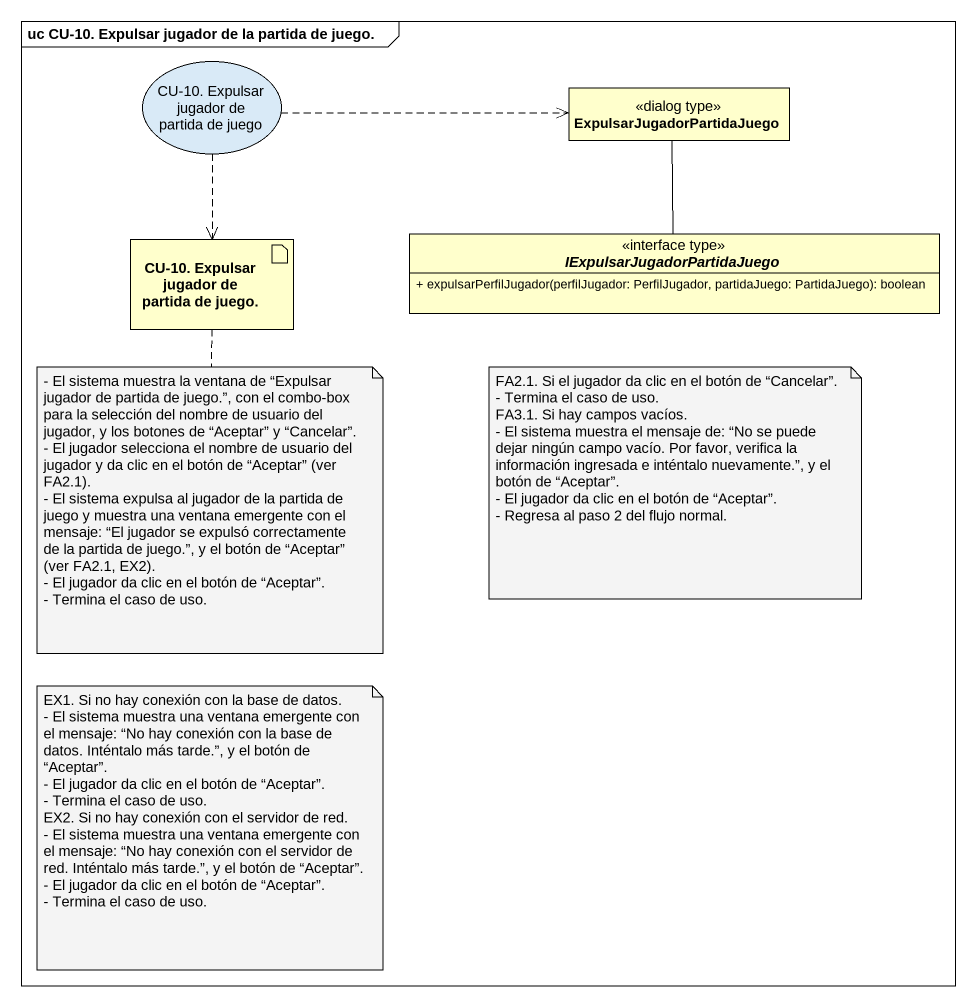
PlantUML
@startuml
mainframe uc CU-10. Expulsar jugador de la partida de juego.
allowmixing
hide circle
hide empty members
skinparam classAttributeIconSize 0
usecase "CU-10. Expulsar jugador de partida de juego" as CU_10_Expulsar_jugador_de
class ExpulsarJugadorPartidaJuego <<dialog type>>
artifact "CU-10. Expulsar jugador de partida de juego." as CU_10_Expulsar_jugador_de_2
interface IExpulsarJugadorPartidaJuego <<interface type>> {
  + expulsarPerfilJugador(perfilJugador: PerfilJugador, partidaJuego: PartidaJuego): boolean
}
CU_10_Expulsar_jugador_de .right.> ExpulsarJugadorPartidaJuego
CU_10_Expulsar_jugador_de ..> CU_10_Expulsar_jugador_de_2
ExpulsarJugadorPartidaJuego -- IExpulsarJugadorPartidaJuego
note bottom of CU_10_Expulsar_jugador_de_2
  - El sistema muestra la ventana de “Expulsar jugador de partida de juego.”, con el combo-box para la selección del nombre de usuario del jugador, y los botones de “Aceptar” y “Cancelar”.
  - El jugador selecciona el nombre de usuario del jugador y da clic en el botón de “Aceptar” (ver FA2.1).
  - El sistema expulsa al jugador de la partida de juego y muestra una ventana emergente con el mensaje: “El jugador se expulsó correctamente de la partida de juego.”, y el botón de “Aceptar” (ver FA2.1, EX2).
  - El jugador da clic en el botón de “Aceptar”.
  - Termina el caso de uso.
end note
note as N2
  FA2.1. Si el jugador da clic en el botón de “Cancelar”.
  - Termina el caso de uso.
  FA3.1. Si hay campos vacíos.
  - El sistema muestra el mensaje de: “No se puede dejar ningún campo vacío. Por favor, verifica la información ingresada e inténtalo nuevamente.”, y el botón de “Aceptar”.
  - El jugador da clic en el botón de “Aceptar”.
  - Regresa al paso 2 del flujo normal.
end note
note as N3
  EX1. Si no hay conexión con la base de datos.
  - El sistema muestra una ventana emergente con el mensaje: “No hay conexión con la base de datos. Inténtalo más tarde.”, y el botón de “Aceptar”.
  - El jugador da clic en el botón de “Aceptar”.
  - Termina el caso de uso.
  EX2. Si no hay conexión con el servidor de red.
  - El sistema muestra una ventana emergente con el mensaje: “No hay conexión con el servidor de red. Inténtalo más tarde.”, y el botón de “Aceptar”.
  - El jugador da clic en el botón de “Aceptar”.
  - Termina el caso de uso.
end note
@enduml
